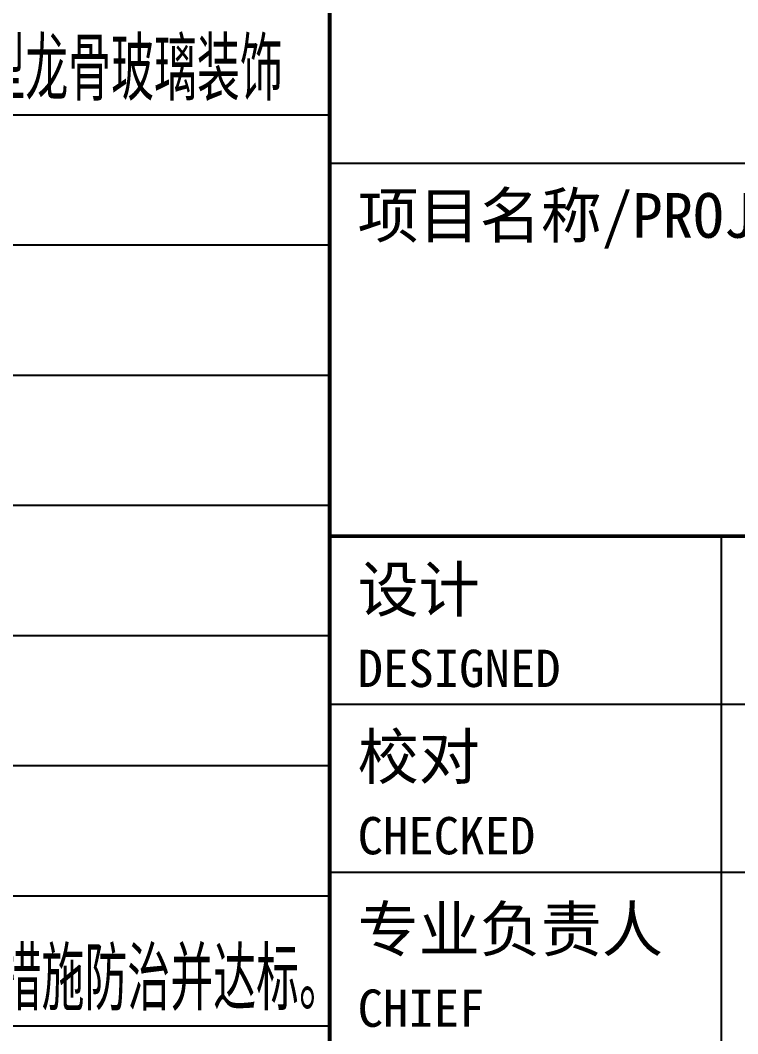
# Model space of a CAD drawing. Extents: x -737978 to 768813, y -372247 to 1140308.
# Drawn here: x -280337 to -274822, y -21781 to -13994 of the extents above; entities that cross this region are included whole.
import ezdxf

# ---------------------------------------------------------------- set-up
doc = ezdxf.new("R2010")
doc.units = 0
doc.header["$LTSCALE"] = 10
doc.header["$MEASUREMENT"] = 0
doc.layers.get('0').update_dxf_attribs({"linetype": 'CONTINUOUS'})
for name, color, linetype in [('A-ANNO-TEXT', 7, 'CONTINUOUS'), ('PUB_TITLE', 4, 'CONTINUOUS'), ('TK', 8, 'CONTINUOUS')]:
    doc.layers.add(name, color=color, linetype=linetype)
doc.styles.add('-宋体', font='', dxfattribs={"width": 0.8})
doc.styles.add('A-单线字', font='GBENOR', dxfattribs={"bigfont": 'GBCBIG'})
doc.styles.get('-宋体').set_extended_font_data('SimSun')

# ---------------------------------------------------------------- blocks, each defined once
blk = doc.blocks.new('TQ1')
at = {"layer": 'PUB_TITLE'}
for p, q in [((-49854.8, -399054.8), (-43854.8, -399054.8)), ((-49854.8, -401954.8), (-43854.8, -401954.8)), ((-49854.8, -402854.8), (-43854.8, -402854.8))]:
    blk.add_line(p, q, dxfattribs=at)
at = {"layer": 'PUB_TITLE', "const_width": 20}
for points in [[(-49854.8, -378413.9), (-49854.8, -418454.8)], [(-49854.8, -401054.8), (-43854.8, -401054.8)]]:
    blk.add_lwpolyline(points, dxfattribs=at)
at = {"layer": 'PUB_TITLE'}
blk.add_lwpolyline([(-47754.8, -401054.8), (-47754.8, -406454.8)], dxfattribs=at)
at = {"layer": 'PUB_TITLE', "style": '-宋体'}
for s, height, p in [('项目名称/PROJECT:', 240, (-49704.8, -399454.9)), ('设计', 240, (-49704.8, -401459.1)), ('DESIGNED', 200, (-49704.8, -401862.8)), ('校对', 240, (-49704.8, -402355.9)), ('CHECKED', 200, (-49704.8, -402759.5)), ('专业负责人', 240, (-49704.8, -403280.3)), ('CHIEF', 200, (-49704.8, -403684))]:
    blk.add_text(s, height=height, dxfattribs=at).set_placement(p)

msp = doc.modelspace()

# ---------------------------------------------------------------- linework, layer by layer
at = {"layer": 'TK'}
for p, q in [((-349457.6, -14720.7), (-277958.7, -14720.7)), ((-349457.6, -14720.7), (-277958.7, -14720.7)), ((-349457.6, -15720.7), (-277958.7, -15720.7)), ((-349457.6, -15720.7), (-277958.7, -15720.7)), ((-349457.6, -16720.7), (-277958.7, -16720.7)), ((-349457.6, -16720.7), (-277958.7, -16720.7)), ((-349457.6, -17720.7), (-277958.7, -17720.7)), ((-349457.6, -17720.7), (-277958.7, -17720.7)), ((-349457.6, -18720.7), (-277958.7, -18720.7)), ((-349457.6, -18720.7), (-277958.7, -18720.7)), ((-349457.6, -19720.7), (-277958.7, -19720.7)), ((-349457.6, -19720.7), (-277958.7, -19720.7)), ((-349457.6, -20720.7), (-277958.7, -20720.7)), ((-349457.6, -20720.7), (-277958.7, -20720.7)), ((-349457.6, -21720.7), (-277958.7, -21720.7)), ((-349457.6, -21720.7), (-277958.7, -21720.7))]:
    msp.add_line(p, q, dxfattribs=at)
msp.add_lwpolyline([(-277958.7, -42902), (-277958.7, 14497.5)], dxfattribs=at)

# ---------------------------------------------------------------- block references
at = {"xscale": 1.433507481003284, "yscale": 1.433507481003284, "zscale": 1.433507481003284}
msp.add_blockref('TQ1', (-206491.5, 556956.1), dxfattribs=at)

# ---------------------------------------------------------------- texts
at = {"layer": 'A-ANNO-TEXT', "style": 'A-单线字', "width": 0.95}
for s, p in [('板网吸声墙面，做法详 15ZJ001 内墙 35/68页。顶棚及楼下层房间吊顶隔声做法参 15ZJ001， 棚 11/92页，铝合金 T型龙骨玻璃装饰', (-300702.4, -14612)), ('12.4 各种污染物（如废气烟气、废水污水、垃圾、工业废渣、噪声、油污、各类建筑材料所含放射性和非放射性污染物等）均应采取有效措施防治并达标。', (-300754.4, -21602.1))]:
    msp.add_text(s, height=482.27, rotation=359.99977, dxfattribs=at).set_placement(p)

doc.saveas('drawing.dxf')
